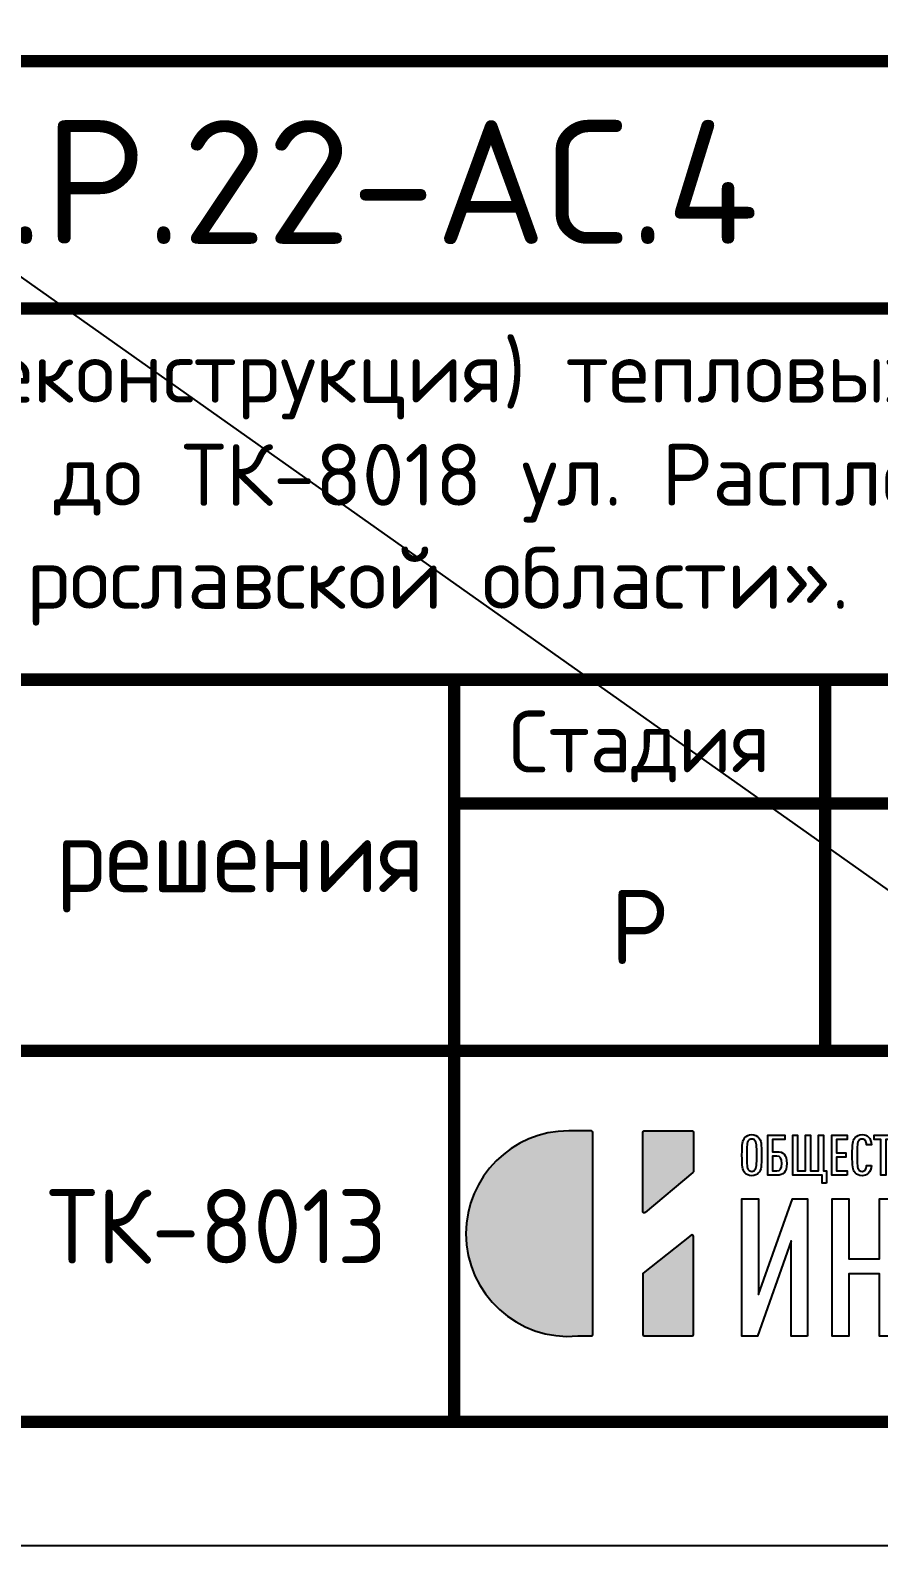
# Model space of a CAD drawing. Header units: millimetres. Extents: x 1601 to 14530, y 1157 to 12625.
# Drawn here: x 11935.5 to 11969.8, y 2831 to 2892.2 of the extents above; entities that cross this region are included whole.
import ezdxf
from ezdxf.enums import TextEntityAlignment as Align

# ---------------------------------------------------------------- set-up
doc = ezdxf.new("R2010")
doc.units = ezdxf.units.MM
doc.layers.add('Размерный', color=4, linetype='Continuous', lineweight=30)
doc.styles.add('-ISOCPEUR-', font='isocpeur.TTF')
doc.styles.add('GOST', font='GOST Common.ttf')

# ---------------------------------------------------------------- blocks, each defined once
blk = doc.blocks.new('Лого')
h = blk.add_hatch(color=151)
h.set_gradient(color1=(158, 191, 227), color2=(46, 54, 92), tint=1, name='HEMISPHERICAL')
edge = h.paths.add_edge_path()
edge.add_spline(control_points=[(0.349, 0.494), (-0.191, 0.447), (-0.657, 0.871), (-0.657, 1.415), (-0.657, 1.415), (-0.657, 1.925), (-0.243, 2.339), (0.267, 2.339), (0.267, 2.339), (0.267, 2.339), (0.471, 2.339), (0.471, 2.339), (0.471, 2.339), (0.479, 2.339), (0.485, 2.333), (0.485, 2.325), (0.485, 2.325), (0.485, 2.325), (0.485, 0.508), (0.485, 0.508), (0.485, 0.508), (0.485, 0.5), (0.479, 0.494), (0.471, 0.494), (0.471, 0.494), (0.471, 0.494), (0.35, 0.494), (0.35, 0.494), (0.35, 0.494), (0.35, 0.494), (0.349, 0.494), (0.349, 0.494)], knot_values=[0, 0, 0, 0, 0.111111, 0.111111, 0.111111, 0.111211, 0.222222, 0.222222, 0.222222, 0.222322, 0.333333, 0.333333, 0.333333, 0.333433, 0.444444, 0.444444, 0.444444, 0.444544, 0.555556, 0.555556, 0.555556, 0.555656, 0.666667, 0.666667, 0.666667, 0.666767, 0.777778, 0.777778, 0.777778, 0.777878, 1, 1, 1, 1], degree=3, periodic=0)
edge = h.paths.add_edge_path()
edge.add_spline(control_points=[(0.955, 1.604), (0.955, 1.604), (1.385, 1.966), (1.385, 1.966), (1.385, 1.966), (1.388, 1.969), (1.39, 1.972), (1.39, 1.976), (1.39, 1.976), (1.39, 1.976), (1.39, 2.325), (1.39, 2.325), (1.39, 2.325), (1.39, 2.333), (1.384, 2.339), (1.377, 2.339), (1.377, 2.339), (1.377, 2.339), (0.947, 2.339), (0.947, 2.339), (0.947, 2.339), (0.939, 2.339), (0.933, 2.333), (0.933, 2.325), (0.933, 2.325), (0.933, 2.325), (0.933, 1.614), (0.933, 1.614), (0.933, 1.614), (0.933, 1.609), (0.936, 1.604), (0.941, 1.602), (0.941, 1.602), (0.946, 1.6), (0.951, 1.601), (0.955, 1.604)], knot_values=[0, 0, 0, 0, 0.1, 0.1, 0.1, 0.1001, 0.2, 0.2, 0.2, 0.2001, 0.3, 0.3, 0.3, 0.3001, 0.4, 0.4, 0.4, 0.4001, 0.5, 0.5, 0.5, 0.5001, 0.6, 0.6, 0.6, 0.6001, 0.7, 0.7, 0.7, 0.7001, 0.8, 0.8, 0.8, 0.8001, 1, 1, 1, 1], degree=3, periodic=0)
edge = h.paths.add_edge_path()
edge.add_spline(control_points=[(0.938, 1.059), (0.938, 1.059), (1.369, 1.401), (1.369, 1.401), (1.369, 1.401), (1.373, 1.404), (1.378, 1.405), (1.383, 1.402), (1.383, 1.402), (1.387, 1.4), (1.39, 1.396), (1.39, 1.39), (1.39, 1.39), (1.39, 1.39), (1.39, 0.508), (1.39, 0.508), (1.39, 0.508), (1.39, 0.5), (1.384, 0.494), (1.377, 0.494), (1.377, 0.494), (1.377, 0.494), (0.947, 0.494), (0.947, 0.494), (0.947, 0.494), (0.939, 0.494), (0.933, 0.5), (0.933, 0.508), (0.933, 0.508), (0.933, 0.508), (0.933, 1.049), (0.933, 1.049), (0.933, 1.049), (0.933, 1.053), (0.935, 1.057), (0.938, 1.059)], knot_values=[0, 0, 0, 0, 0.1, 0.1, 0.1, 0.1001, 0.2, 0.2, 0.2, 0.2001, 0.3, 0.3, 0.3, 0.3001, 0.4, 0.4, 0.4, 0.4001, 0.5, 0.5, 0.5, 0.5001, 0.6, 0.6, 0.6, 0.6001, 0.7, 0.7, 0.7, 0.7001, 0.8, 0.8, 0.8, 0.8001, 1, 1, 1, 1], degree=3, periodic=0)
at = {"color": 159}
for points, knots in [([(0.349, 0.494), (-0.191, 0.447), (-0.657, 0.871), (-0.657, 1.415), (-0.657, 1.415), (-0.657, 1.925), (-0.243, 2.339), (0.267, 2.339), (0.267, 2.339), (0.267, 2.339), (0.471, 2.339), (0.471, 2.339), (0.471, 2.339), (0.479, 2.339), (0.485, 2.333), (0.485, 2.325), (0.485, 2.325), (0.485, 2.325), (0.485, 0.508), (0.485, 0.508), (0.485, 0.508), (0.485, 0.5), (0.479, 0.494), (0.471, 0.494), (0.471, 0.494), (0.471, 0.494), (0.35, 0.494), (0.35, 0.494), (0.35, 0.494), (0.35, 0.494), (0.349, 0.494), (0.349, 0.494)], [0, 0, 0, 0, 0.111111, 0.111111, 0.111111, 0.111111, 0.222222, 0.222222, 0.222222, 0.222222, 0.333333, 0.333333, 0.333333, 0.333333, 0.444444, 0.444444, 0.444444, 0.444444, 0.555556, 0.555556, 0.555556, 0.555556, 0.666667, 0.666667, 0.666667, 0.666667, 0.777778, 0.777778, 0.777778, 0.777778, 1, 1, 1, 1]), ([(0.955, 1.604), (0.955, 1.604), (1.385, 1.966), (1.385, 1.966), (1.385, 1.966), (1.388, 1.969), (1.39, 1.972), (1.39, 1.976), (1.39, 1.976), (1.39, 1.976), (1.39, 2.325), (1.39, 2.325), (1.39, 2.325), (1.39, 2.333), (1.384, 2.339), (1.377, 2.339), (1.377, 2.339), (1.377, 2.339), (0.947, 2.339), (0.947, 2.339), (0.947, 2.339), (0.939, 2.339), (0.933, 2.333), (0.933, 2.325), (0.933, 2.325), (0.933, 2.325), (0.933, 1.614), (0.933, 1.614), (0.933, 1.614), (0.933, 1.609), (0.936, 1.604), (0.941, 1.602), (0.941, 1.602), (0.946, 1.6), (0.951, 1.601), (0.955, 1.604)], [0, 0, 0, 0, 0.1, 0.1, 0.1, 0.1, 0.2, 0.2, 0.2, 0.2, 0.3, 0.3, 0.3, 0.3, 0.4, 0.4, 0.4, 0.4, 0.5, 0.5, 0.5, 0.5, 0.6, 0.6, 0.6, 0.6, 0.7, 0.7, 0.7, 0.7, 0.8, 0.8, 0.8, 0.8, 1, 1, 1, 1]), ([(2.002, 2.121), (2.002, 2.221), (1.999, 2.253), (1.976, 2.279), (1.976, 2.279), (1.962, 2.295), (1.942, 2.306), (1.914, 2.306), (1.914, 2.306), (1.885, 2.306), (1.866, 2.295), (1.852, 2.279), (1.852, 2.279), (1.829, 2.253), (1.826, 2.221), (1.826, 2.121), (1.826, 2.121), (1.826, 2.021), (1.829, 1.988), (1.852, 1.962), (1.852, 1.962), (1.866, 1.946), (1.885, 1.936), (1.914, 1.936), (1.914, 1.936), (1.942, 1.936), (1.962, 1.946), (1.976, 1.962), (1.976, 1.962), (1.999, 1.988), (2.002, 2.021), (2.002, 2.121)], [0, 0, 0, 0, 0.111111, 0.111111, 0.111111, 0.111111, 0.222222, 0.222222, 0.222222, 0.222222, 0.333333, 0.333333, 0.333333, 0.333333, 0.444444, 0.444444, 0.444444, 0.444444, 0.555556, 0.555556, 0.555556, 0.555556, 0.666667, 0.666667, 0.666667, 0.666667, 0.777778, 0.777778, 0.777778, 0.777778, 1, 1, 1, 1]), ([(1.959, 2.121), (1.959, 2.035), (1.956, 2.006), (1.943, 1.989), (1.943, 1.989), (1.937, 1.981), (1.928, 1.975), (1.914, 1.975), (1.914, 1.975), (1.9, 1.975), (1.89, 1.981), (1.884, 1.989), (1.884, 1.989), (1.871, 2.006), (1.869, 2.035), (1.869, 2.121), (1.869, 2.121), (1.869, 2.207), (1.871, 2.235), (1.884, 2.253), (1.884, 2.253), (1.89, 2.261), (1.9, 2.266), (1.914, 2.266), (1.914, 2.266), (1.928, 2.266), (1.937, 2.261), (1.943, 2.253), (1.943, 2.253), (1.956, 2.235), (1.959, 2.207), (1.959, 2.121)], [0, 0, 0, 0, 0.111111, 0.111111, 0.111111, 0.111111, 0.222222, 0.222222, 0.222222, 0.222222, 0.333333, 0.333333, 0.333333, 0.333333, 0.444444, 0.444444, 0.444444, 0.444444, 0.555556, 0.555556, 0.555556, 0.555556, 0.666667, 0.666667, 0.666667, 0.666667, 0.777778, 0.777778, 0.777778, 0.777778, 1, 1, 1, 1]), ([(2.228, 2.046), (2.228, 2.126), (2.196, 2.152), (2.141, 2.152), (2.141, 2.152), (2.141, 2.152), (2.102, 2.152), (2.102, 2.152), (2.102, 2.152), (2.102, 2.152), (2.102, 2.262), (2.102, 2.262), (2.102, 2.262), (2.102, 2.262), (2.212, 2.262), (2.212, 2.262), (2.212, 2.262), (2.212, 2.262), (2.212, 2.302), (2.212, 2.302), (2.212, 2.302), (2.212, 2.302), (2.059, 2.302), (2.059, 2.302), (2.059, 2.302), (2.059, 2.302), (2.059, 1.94), (2.059, 1.94), (2.059, 1.94), (2.059, 1.94), (2.141, 1.94), (2.141, 1.94), (2.141, 1.94), (2.195, 1.94), (2.228, 1.966), (2.228, 2.046)], [0, 0, 0, 0, 0.1, 0.1, 0.1, 0.1, 0.2, 0.2, 0.2, 0.2, 0.3, 0.3, 0.3, 0.3, 0.4, 0.4, 0.4, 0.4, 0.5, 0.5, 0.5, 0.5, 0.6, 0.6, 0.6, 0.6, 0.7, 0.7, 0.7, 0.7, 0.8, 0.8, 0.8, 0.8, 1, 1, 1, 1]), ([(2.587, 1.868), (2.587, 1.868), (2.587, 1.979), (2.587, 1.979), (2.587, 1.979), (2.587, 1.979), (2.559, 1.979), (2.559, 1.979), (2.559, 1.979), (2.559, 1.979), (2.559, 2.302), (2.559, 2.302), (2.559, 2.302), (2.559, 2.302), (2.515, 2.302), (2.515, 2.302), (2.515, 2.302), (2.515, 2.302), (2.515, 1.979), (2.515, 1.979), (2.515, 1.979), (2.515, 1.979), (2.442, 1.979), (2.442, 1.979), (2.442, 1.979), (2.442, 1.979), (2.442, 2.302), (2.442, 2.302), (2.442, 2.302), (2.442, 2.302), (2.398, 2.302), (2.398, 2.302), (2.398, 2.302), (2.398, 2.302), (2.398, 1.979), (2.398, 1.979), (2.398, 1.979), (2.398, 1.979), (2.325, 1.979), (2.325, 1.979), (2.325, 1.979), (2.325, 1.979), (2.325, 2.302), (2.325, 2.302), (2.325, 2.302), (2.325, 2.302), (2.282, 2.302), (2.282, 2.302), (2.282, 2.302), (2.282, 2.302), (2.282, 1.94), (2.282, 1.94), (2.282, 1.94), (2.282, 1.94), (2.546, 1.94), (2.546, 1.94), (2.546, 1.94), (2.546, 1.94), (2.546, 1.868), (2.546, 1.868), (2.546, 1.868), (2.546, 1.868), (2.587, 1.868), (2.587, 1.868)], [0, 0, 0, 0, 0.058824, 0.058824, 0.058824, 0.058824, 0.117647, 0.117647, 0.117647, 0.117647, 0.176471, 0.176471, 0.176471, 0.176471, 0.235294, 0.235294, 0.235294, 0.235294, 0.294118, 0.294118, 0.294118, 0.294118, 0.352941, 0.352941, 0.352941, 0.352941, 0.411765, 0.411765, 0.411765, 0.411765, 0.470588, 0.470588, 0.470588, 0.470588, 0.529412, 0.529412, 0.529412, 0.529412, 0.588235, 0.588235, 0.588235, 0.588235, 0.647059, 0.647059, 0.647059, 0.647059, 0.705882, 0.705882, 0.705882, 0.705882, 0.764706, 0.764706, 0.764706, 0.764706, 0.823529, 0.823529, 0.823529, 0.823529, 0.882353, 0.882353, 0.882353, 0.882353, 1, 1, 1, 1]), ([(2.773, 1.94), (2.773, 1.94), (2.773, 1.979), (2.773, 1.979), (2.773, 1.979), (2.773, 1.979), (2.677, 1.979), (2.677, 1.979), (2.677, 1.979), (2.677, 1.979), (2.677, 2.102), (2.677, 2.102), (2.677, 2.102), (2.677, 2.102), (2.76, 2.102), (2.76, 2.102), (2.76, 2.102), (2.76, 2.102), (2.76, 2.141), (2.76, 2.141), (2.76, 2.141), (2.76, 2.141), (2.677, 2.141), (2.677, 2.141), (2.677, 2.141), (2.677, 2.141), (2.677, 2.262), (2.677, 2.262), (2.677, 2.262), (2.677, 2.262), (2.773, 2.262), (2.773, 2.262), (2.773, 2.262), (2.773, 2.262), (2.773, 2.302), (2.773, 2.302), (2.773, 2.302), (2.773, 2.302), (2.634, 2.302), (2.634, 2.302), (2.634, 2.302), (2.634, 2.302), (2.634, 1.94), (2.634, 1.94), (2.634, 1.94), (2.634, 1.94), (2.773, 1.94), (2.773, 1.94)], [0, 0, 0, 0, 0.076923, 0.076923, 0.076923, 0.076923, 0.153846, 0.153846, 0.153846, 0.153846, 0.230769, 0.230769, 0.230769, 0.230769, 0.307692, 0.307692, 0.307692, 0.307692, 0.384615, 0.384615, 0.384615, 0.384615, 0.461538, 0.461538, 0.461538, 0.461538, 0.538462, 0.538462, 0.538462, 0.538462, 0.615385, 0.615385, 0.615385, 0.615385, 0.692308, 0.692308, 0.692308, 0.692308, 0.769231, 0.769231, 0.769231, 0.769231, 0.846154, 0.846154, 0.846154, 0.846154, 1, 1, 1, 1]), ([(2.99, 2.029), (2.99, 2.029), (2.946, 2.029), (2.946, 2.029), (2.946, 2.029), (2.946, 2.014), (2.943, 1.998), (2.935, 1.988), (2.935, 1.988), (2.929, 1.981), (2.92, 1.975), (2.906, 1.975), (2.906, 1.975), (2.892, 1.975), (2.882, 1.981), (2.876, 1.989), (2.876, 1.989), (2.864, 2.006), (2.862, 2.035), (2.862, 2.121), (2.862, 2.121), (2.862, 2.207), (2.864, 2.235), (2.876, 2.253), (2.876, 2.253), (2.882, 2.261), (2.892, 2.266), (2.906, 2.266), (2.906, 2.266), (2.92, 2.266), (2.929, 2.261), (2.935, 2.254), (2.935, 2.254), (2.943, 2.243), (2.946, 2.228), (2.946, 2.213), (2.946, 2.213), (2.946, 2.213), (2.99, 2.213), (2.99, 2.213), (2.99, 2.213), (2.989, 2.242), (2.981, 2.268), (2.964, 2.284), (2.964, 2.284), (2.95, 2.298), (2.932, 2.306), (2.906, 2.306), (2.906, 2.306), (2.878, 2.306), (2.858, 2.295), (2.844, 2.279), (2.844, 2.279), (2.821, 2.252), (2.818, 2.221), (2.818, 2.121), (2.818, 2.121), (2.818, 2.021), (2.821, 1.99), (2.844, 1.962), (2.844, 1.962), (2.858, 1.946), (2.878, 1.936), (2.906, 1.936), (2.906, 1.936), (2.93, 1.936), (2.948, 1.943), (2.962, 1.956), (2.962, 1.956), (2.98, 1.972), (2.989, 1.999), (2.99, 2.029)], [0, 0, 0, 0, 0.052632, 0.052632, 0.052632, 0.052632, 0.105263, 0.105263, 0.105263, 0.105263, 0.157895, 0.157895, 0.157895, 0.157895, 0.210526, 0.210526, 0.210526, 0.210526, 0.263158, 0.263158, 0.263158, 0.263158, 0.315789, 0.315789, 0.315789, 0.315789, 0.368421, 0.368421, 0.368421, 0.368421, 0.421053, 0.421053, 0.421053, 0.421053, 0.473684, 0.473684, 0.473684, 0.473684, 0.526316, 0.526316, 0.526316, 0.526316, 0.578947, 0.578947, 0.578947, 0.578947, 0.631579, 0.631579, 0.631579, 0.631579, 0.684211, 0.684211, 0.684211, 0.684211, 0.736842, 0.736842, 0.736842, 0.736842, 0.789474, 0.789474, 0.789474, 0.789474, 0.842105, 0.842105, 0.842105, 0.842105, 0.894737, 0.894737, 0.894737, 0.894737, 1, 1, 1, 1]), ([(3.18, 2.262), (3.18, 2.262), (3.18, 2.302), (3.18, 2.302), (3.18, 2.302), (3.18, 2.302), (3.015, 2.302), (3.015, 2.302), (3.015, 2.302), (3.015, 2.302), (3.015, 2.262), (3.015, 2.262), (3.015, 2.262), (3.015, 2.262), (3.075, 2.262), (3.075, 2.262), (3.075, 2.262), (3.075, 2.262), (3.075, 1.94), (3.075, 1.94), (3.075, 1.94), (3.075, 1.94), (3.119, 1.94), (3.119, 1.94), (3.119, 1.94), (3.119, 1.94), (3.119, 2.262), (3.119, 2.262), (3.119, 2.262), (3.119, 2.262), (3.18, 2.262), (3.18, 2.262)], [0, 0, 0, 0, 0.111111, 0.111111, 0.111111, 0.111111, 0.222222, 0.222222, 0.222222, 0.222222, 0.333333, 0.333333, 0.333333, 0.333333, 0.444444, 0.444444, 0.444444, 0.444444, 0.555556, 0.555556, 0.555556, 0.555556, 0.666667, 0.666667, 0.666667, 0.666667, 0.777778, 0.777778, 0.777778, 0.777778, 1, 1, 1, 1]), ([(2.184, 2.046), (2.184, 1.997), (2.169, 1.979), (2.14, 1.979), (2.14, 1.979), (2.14, 1.979), (2.102, 1.979), (2.102, 1.979), (2.102, 1.979), (2.102, 1.979), (2.102, 2.113), (2.102, 2.113), (2.102, 2.113), (2.102, 2.113), (2.14, 2.113), (2.14, 2.113), (2.14, 2.113), (2.169, 2.113), (2.184, 2.095), (2.184, 2.046)], [0, 0, 0, 0, 0.166667, 0.166667, 0.166667, 0.166667, 0.333333, 0.333333, 0.333333, 0.333333, 0.5, 0.5, 0.5, 0.5, 0.666667, 0.666667, 0.666667, 0.666667, 1, 1, 1, 1]), ([(2.416, 0.491), (2.416, 0.491), (2.416, 1.727), (2.416, 1.727), (2.416, 1.727), (2.416, 1.727), (2.279, 1.727), (2.279, 1.727), (2.279, 1.727), (2.279, 1.727), (1.975, 0.868), (1.975, 0.868), (1.975, 0.868), (1.975, 0.868), (1.975, 1.727), (1.975, 1.727), (1.975, 1.727), (1.975, 1.727), (1.826, 1.727), (1.826, 1.727), (1.826, 1.727), (1.826, 1.727), (1.826, 0.491), (1.826, 0.491), (1.826, 0.491), (1.826, 0.491), (1.965, 0.491), (1.965, 0.491), (1.965, 0.491), (1.965, 0.491), (2.267, 1.349), (2.267, 1.349), (2.267, 1.349), (2.267, 1.349), (2.267, 0.491), (2.267, 0.491), (2.267, 0.491), (2.267, 0.491), (2.416, 0.491), (2.416, 0.491)], [0, 0, 0, 0, 0.090909, 0.090909, 0.090909, 0.090909, 0.181818, 0.181818, 0.181818, 0.181818, 0.272727, 0.272727, 0.272727, 0.272727, 0.363636, 0.363636, 0.363636, 0.363636, 0.454545, 0.454545, 0.454545, 0.454545, 0.545455, 0.545455, 0.545455, 0.545455, 0.636364, 0.636364, 0.636364, 0.636364, 0.727273, 0.727273, 0.727273, 0.727273, 0.818182, 0.818182, 0.818182, 0.818182, 1, 1, 1, 1]), ([(3.211, 0.491), (3.211, 0.491), (3.211, 1.727), (3.211, 1.727), (3.211, 1.727), (3.211, 1.727), (3.062, 1.727), (3.062, 1.727), (3.062, 1.727), (3.062, 1.727), (3.062, 1.187), (3.062, 1.187), (3.062, 1.187), (3.062, 1.187), (2.787, 1.187), (2.787, 1.187), (2.787, 1.187), (2.787, 1.187), (2.787, 1.727), (2.787, 1.727), (2.787, 1.727), (2.787, 1.727), (2.638, 1.727), (2.638, 1.727), (2.638, 1.727), (2.638, 1.727), (2.638, 0.491), (2.638, 0.491), (2.638, 0.491), (2.638, 0.491), (2.787, 0.491), (2.787, 0.491), (2.787, 0.491), (2.787, 0.491), (2.787, 1.052), (2.787, 1.052), (2.787, 1.052), (2.787, 1.052), (3.062, 1.052), (3.062, 1.052), (3.062, 1.052), (3.062, 1.052), (3.062, 0.491), (3.062, 0.491), (3.062, 0.491), (3.062, 0.491), (3.211, 0.491), (3.211, 0.491)], [0, 0, 0, 0, 0.076923, 0.076923, 0.076923, 0.076923, 0.153846, 0.153846, 0.153846, 0.153846, 0.230769, 0.230769, 0.230769, 0.230769, 0.307692, 0.307692, 0.307692, 0.307692, 0.384615, 0.384615, 0.384615, 0.384615, 0.461538, 0.461538, 0.461538, 0.461538, 0.538462, 0.538462, 0.538462, 0.538462, 0.615385, 0.615385, 0.615385, 0.615385, 0.692308, 0.692308, 0.692308, 0.692308, 0.769231, 0.769231, 0.769231, 0.769231, 0.846154, 0.846154, 0.846154, 0.846154, 1, 1, 1, 1]), ([(0.938, 1.059), (0.938, 1.059), (1.369, 1.401), (1.369, 1.401), (1.369, 1.401), (1.373, 1.404), (1.378, 1.405), (1.383, 1.402), (1.383, 1.402), (1.387, 1.4), (1.39, 1.396), (1.39, 1.39), (1.39, 1.39), (1.39, 1.39), (1.39, 0.508), (1.39, 0.508), (1.39, 0.508), (1.39, 0.5), (1.384, 0.494), (1.377, 0.494), (1.377, 0.494), (1.377, 0.494), (0.947, 0.494), (0.947, 0.494), (0.947, 0.494), (0.939, 0.494), (0.933, 0.5), (0.933, 0.508), (0.933, 0.508), (0.933, 0.508), (0.933, 1.049), (0.933, 1.049), (0.933, 1.049), (0.933, 1.053), (0.935, 1.057), (0.938, 1.059)], [0, 0, 0, 0, 0.1, 0.1, 0.1, 0.1, 0.2, 0.2, 0.2, 0.2, 0.3, 0.3, 0.3, 0.3, 0.4, 0.4, 0.4, 0.4, 0.5, 0.5, 0.5, 0.5, 0.6, 0.6, 0.6, 0.6, 0.7, 0.7, 0.7, 0.7, 0.8, 0.8, 0.8, 0.8, 1, 1, 1, 1])]:
    blk.add_open_spline(points, degree=3, knots=knots, dxfattribs=at)

msp = doc.modelspace()

# ---------------------------------------------------------------- linework, layer by layer
msp.add_line((11413.6464, 3250.9949), (12007.6464, 2830.9949))
msp.add_lwpolyline([(11413.6464, 3250.9949), (12007.6464, 3250.9949), (12007.6464, 2830.9949), (11413.6464, 2830.9949)], close=True)
at = {"const_width": 0.5}
msp.add_lwpolyline([(11433.6464, 3245.9949), (12002.6464, 3245.9949), (12002.6464, 2835.9949), (11433.6464, 2835.9949)], close=True, dxfattribs=at)
for points in [[(11817.6464, 2835.9949), (11817.6464, 2890.9949), (12002.6464, 2890.9949)], [(11882.6464, 2880.9949), (12002.6464, 2880.9949)], [(11817.6464, 2865.9949), (12002.6464, 2865.9949)], [(11952.6464, 2865.9949), (11952.6464, 2835.9949)], [(11967.6464, 2865.9949), (11967.6464, 2850.9949)], [(11952.6464, 2860.9949), (12002.6464, 2860.9949)], [(11882.6464, 2850.9949), (12002.6464, 2850.9949)]]:
    msp.add_lwpolyline(points, dxfattribs=at)

# ---------------------------------------------------------------- block references
at = {"xscale": 4.492609629394886, "yscale": 4.492609629394886, "zscale": 4.492609629394886}
msp.add_blockref('Лого', (11956.0801, 2837.2501), dxfattribs=at)

# ---------------------------------------------------------------- texts
at = {"style": 'GOST'}
for s, height, p in [('Стадия', 2.5, (11960.1464, 2863.4949)), ('Р', 3, (11960.1464, 2855.9949)), ('Р', 3, (11960.1464, 2855.9949))]:
    msp.add_text(s, height=height, dxfattribs=at).set_placement(p, align=Align.MIDDLE_CENTER)
for s, insert, char_height, width, attachment_point, style in [('\\pi5.49715;{\\C7;«Капитальный ремонт (реконструкция) тепловых сетей от УП у \\P\\pi0.95192;ж/д №26 по ул. Б. Новикова до ТК-8018 ул. Расплетина, д 7 в ГО г. \\P\\pi30.38942;Рыбинск Ярославской области».}', (11888.1961, 2879.6917), 2.5, 110.528844, 1, '-ISOCPEUR-'), ('Архитектурно-строительные решения', (11917.6464, 2858.4949), 3, 70, 5, 'GOST'), ('Опоры для трубопроводы в ТК-8013', (11917.6464, 2843.4949), 3, 70, 5, 'GOST')]:
    msp.add_mtext(s, dxfattribs=dict(insert=insert, char_height=char_height, width=width, attachment_point=attachment_point, style=style))
at = {"layer": 'Размерный', "color": 7, "lineweight": 30, "insert": (11845.0469, 2888.6051), "char_height": 5, "width": 185, "attachment_point": 1, "style": '-ISOCPEUR-'}
msp.add_mtext('\\pi65.5,l10;0802.Р.22-АС.4', dxfattribs=at)

doc.saveas('drawing.dxf')
